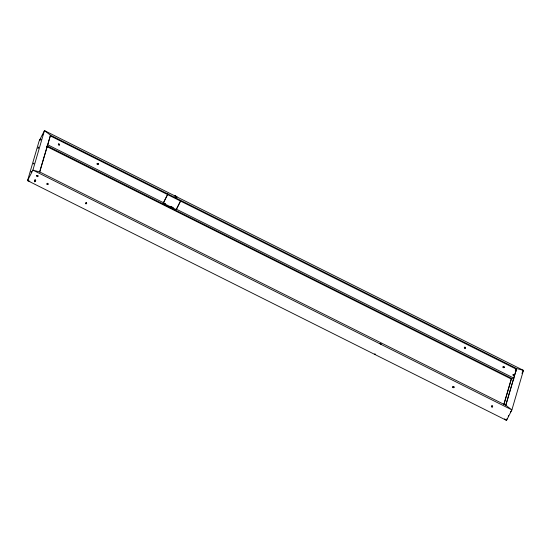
<?xml version="1.0" encoding="UTF-8"?>
<svg xmlns="http://www.w3.org/2000/svg" width="551" height="551" viewBox="0 0 551 551"><rect width="100%" height="100%" fill="white"/><g stroke="black" fill="none" stroke-linecap="round" stroke-linejoin="round"><path stroke-width="0.83" d="M35.753 180.466L35.168 181.114L34.506 180.528M36.821 175.852L37.626 176.568L37.847 175.528M48.006 184.096C47.854 181.802 45.767 185.046 47.909 184.234M58.316 144.631L58.509 144.059M452.812 386.919L452.963 387.628L453.563 387.759L454.01 387.174L453.68 386.513M454.017 387.016L453.824 387.587M465.485 347.943L465.54 347.647C464.231 345.608 464.073 349.947 465.526 347.805L465.505 347.495M492.684 406.369C491.802 408.732 490.858 404.778 492.608 406.356M514.179 375.148L514.021 374.425M34.63 181.658L35.112 180.025M34.713 181.844L35.195 180.211M39.665 171.788L50.506 135.202L44.459 130.608L39.107 141.111L27.55 180.618L506.541 420.392L511.893 409.889L523.45 370.382L44.459 130.608L32.902 170.114L27.55 180.618L29.83 181.238M39.748 171.974L32.902 170.114L511.893 409.889L505.846 405.295L39.748 171.974L50.506 135.202L516.604 368.523L523.45 370.382L521.921 373.385M180.57 201.101L176.224 209.635L163.261 203.147L167.745 194.159M176.224 209.635L180.7 200.647M503.841 404.358L511.252 379.026L511.576 378.399L513.883 379.026M503.924 404.544L511.576 378.399L47.014 145.843M505.763 405.109L516.604 368.523L505.846 405.295M507.016 418.746L506.541 420.392L504.523 418.863M34.479 180.508L34.933 179.915M36.876 175.7L37.11 176.664L38.04 176.113M59.474 144.872L59.336 144.148L58.592 144.093M98.14 164.226L98.209 163.626M86.714 203.312C84.427 205.282 86.61 200.654 86.528 203.725M464.286 347.688L464.851 347.213L465.395 347.488M504.193 367.159L503.586 367.772L503.008 367.214M515.35 370.086L515.95 370.975M514.221 375.011L513.291 375.562L513.139 374.473M39.982 139.94L40.54 138.838L40.223 139.417M510.908 411.308L510.515 412.024L510.846 411.349M42.523 134.905C41.814 136.462 43.322 133.273 42.599 134.85M33.652 163.544C32.957 165.073 34.438 161.946 33.728 163.495M508.325 416.294L508.607 415.75L508.27 416.501M40.299 139.369L39.982 139.954M40.684 139.534C41.566 137.881 39.879 141.118 40.76 139.479M31.255 171.747C32.137 170.094 30.457 173.331 31.331 171.692M163.261 203.147L167.972 193.904M36.834 175.838L37.089 175.466M47.999 184.103C46.511 185.818 46.856 181.982 48.02 183.938M97.176 163.413L97.224 164.26L98.092 164.219M98.181 164.088C97.086 165.755 96.528 162.4 98.106 163.626M452.819 386.912L453.328 386.582L453.948 387.002M503.001 366.897L503.993 366.587L504.007 367.572M514.166 375.162L513.484 375.479L512.988 374.914M59.425 144.865L58.392 144.644M36.924 175.707L37.668 175.569L38.012 176.086M453.074 386.54L452.894 387.374L453.748 387.553M503.091 366.766L503.669 366.58L504.158 367.138M515.405 370.093L516.39 370.169M86.452 203.691C84.716 204.201 86.087 201.618 86.686 203.291M465.264 348.184L464.314 347.709M503.931 367.538L503.084 367.359M513.222 374.501L514.193 374.99M516.067 371.085C514.214 371.236 516.259 368.509 516.494 370.472M492.036 405.805C490.638 406.025 492.208 407.857 492.67 406.528L492.195 405.812M171.099 208.223L170.452 208.016M171.134 206.887L170.755 206.735M375.534 354.52L374.666 354.024M35.257 179.901C36.545 182.705 32.984 179.461 35.684 180.446M176.031 196.714C178.999 197.375 173.117 194.661 175.969 196.542M374.949 354.024L375.472 354.286M170.624 206.35L171.079 206.659M50.182 135.828L516.287 369.156M47.73 144.789L165.679 203.836M171.781 206.887L173.303 207.651M176.189 209.098L513.89 378.144M46.69 146.476L511.252 379.026M175.955 196.425L176.451 196.803L175.397 196.273L176.313 197.031L175.287 196.487L176.947 197.051L174.901 196.025L175.859 196.755M170.617 206.659L170.266 206.398M169.928 207.748L169.481 207.465M170.066 206.356L171.506 206.887M98.037 163.371L98.174 163.764M59.577 144.431L59.122 145.168L58.351 144.782L58.778 143.887L59.577 144.431M38.067 148.191L38.591 147.158L38.067 148.191M380.038 343.466L381.065 344.01L380.038 343.466"/></g></svg>
